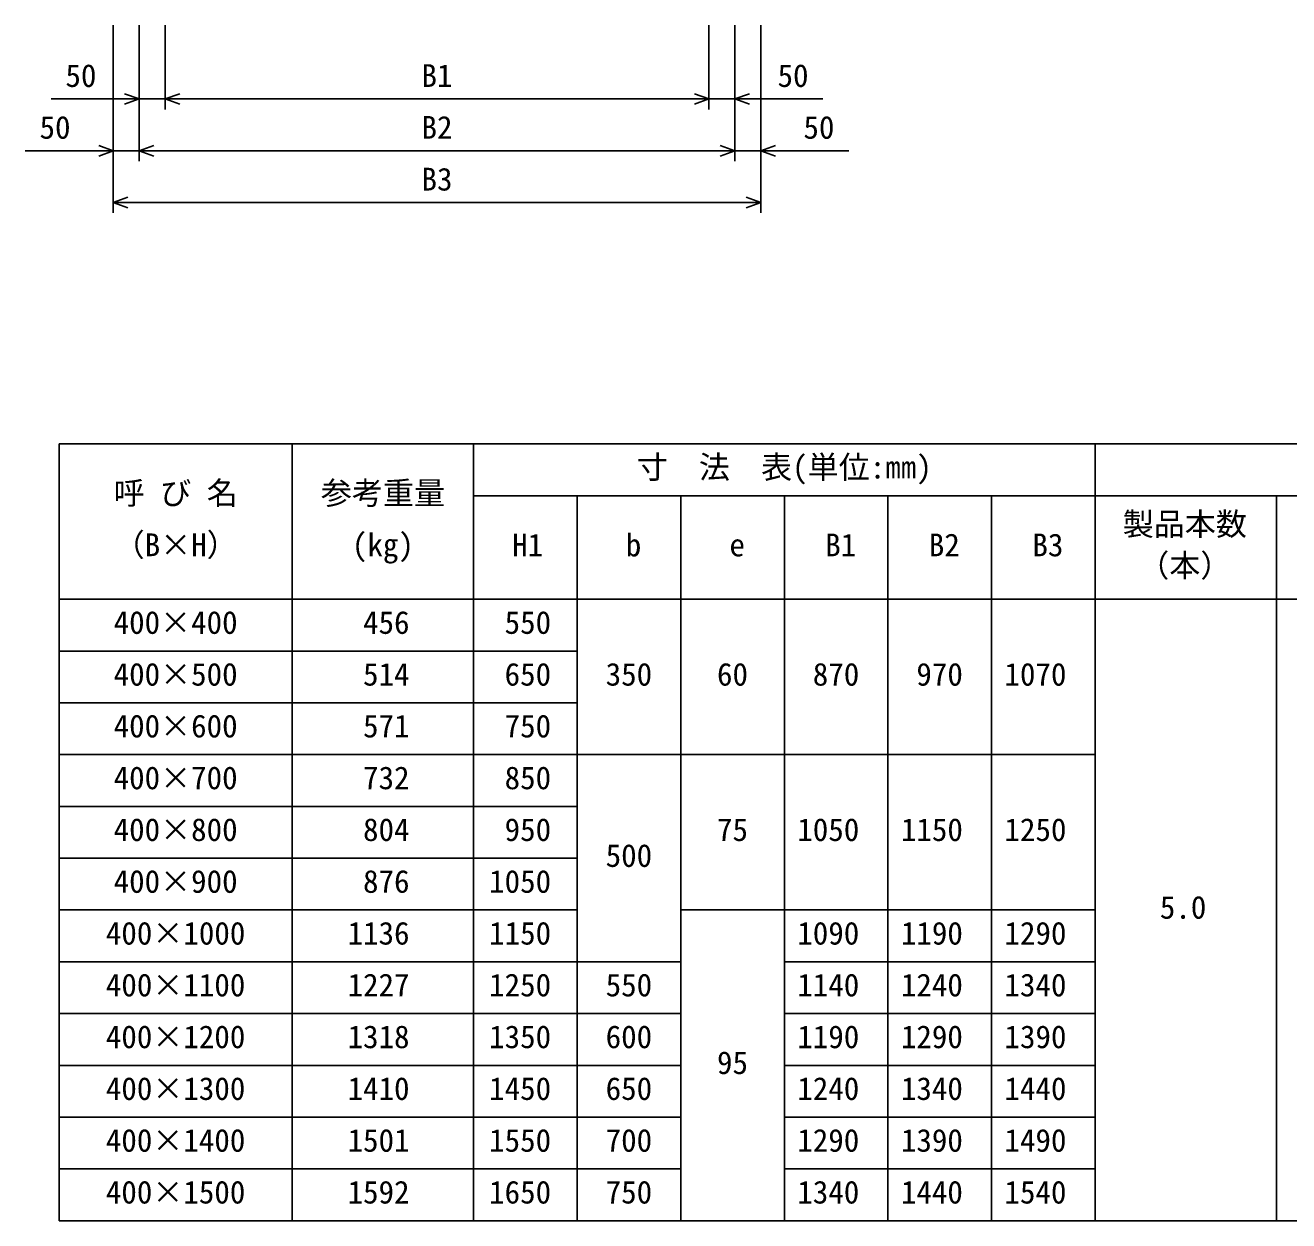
# Model space of a CAD drawing. Units: millimetres, scale not verified. Extents: x -16800 to 16800, y -5940 to 5940.
# Drawn here: x -13108 to -10669, y 273 to 2581 of the extents above; entities that cross this region are included whole.
import ezdxf
from ezdxf.enums import TextEntityAlignment as Align

# ---------------------------------------------------------------- set-up
doc = ezdxf.new("R2010")
doc.units = ezdxf.units.MM
doc.header["$LTSCALE"] = 20
for name, color, linetype, lineweight in [('0-0_DIM', 7, 'Continuous', 25), ('0-3_HYO', 3, 'Continuous', 25), ('0-4_HYO2', 4, 'Continuous', 25), ('0-6_TXT', 7, 'Continuous', 25)]:
    doc.layers.add(name, color=color, linetype=linetype, lineweight=lineweight)
doc.styles.add('ＭＳ ゴシック', font='')
doc.styles.get('ＭＳ ゴシック').set_extended_font_data('MS Gothic')

msp = doc.modelspace()

# ---------------------------------------------------------------- linework, layer by layer
at = {"layer": '0-0_DIM'}
for p, q in [((-12938.26, 2218.62), (-12938.26, 2580.96)), ((-12888.26, 2318.62), (-12888.26, 2580.96)), ((-12838.27, 2418.62), (-12838.27, 2580.96)), ((-11788.26, 2418.62), (-11788.26, 2580.96)), ((-11738.26, 2318.62), (-11738.26, 2580.96)), ((-11688.26, 2218.62), (-11688.26, 2580.96)), ((-13058.27, 2438.62), (-12838.27, 2438.62)), ((-12838.27, 2438.62), (-11788.26, 2438.62)), ((-11568.26, 2438.62), (-11788.26, 2438.62)), ((-13108.27, 2338.62), (-12888.27, 2338.62)), ((-12888.27, 2338.62), (-11738.26, 2338.62)), ((-11518.26, 2338.62), (-11738.26, 2338.62)), ((-12938.27, 2238.62), (-11688.26, 2238.62))]:
    msp.add_line(p, q, dxfattribs=at)
for points in [[(-12916.46, 2448.88), (-12888.27, 2438.62), (-12916.46, 2428.36)], [(-12810.07, 2428.36), (-12838.27, 2438.62), (-12810.07, 2448.88)], [(-11816.46, 2448.88), (-11788.26, 2438.62), (-11816.46, 2428.36)], [(-11710.07, 2448.88), (-11738.26, 2438.62), (-11710.07, 2428.36)], [(-12966.46, 2348.88), (-12938.27, 2338.62), (-12966.46, 2328.36)], [(-12860.07, 2328.36), (-12888.27, 2338.62), (-12860.07, 2348.88)], [(-11766.46, 2348.88), (-11738.26, 2338.62), (-11766.46, 2328.36)], [(-11660.07, 2348.88), (-11688.26, 2338.62), (-11660.07, 2328.36)], [(-12910.07, 2228.36), (-12938.27, 2238.62), (-12910.07, 2248.88)], [(-11716.46, 2248.88), (-11688.26, 2238.62), (-11716.46, 2228.36)]]:
    msp.add_lwpolyline(points, dxfattribs=at)
at = {"layer": '0-3_HYO'}
for p, q in [((-13042.7, 1772.63), (-13042.7, 272.63)), ((-13042.7, 1772.63), (-9292.7, 1772.63)), ((-12592.7, 1772.63), (-12592.7, 272.63)), ((-12242.7, 1772.63), (-12242.7, 272.63)), ((-11042.7, 1772.63), (-11042.7, 272.63)), ((-12242.7, 1672.63), (-9292.7, 1672.63)), ((-12042.7, 1672.63), (-12042.7, 272.63)), ((-11842.7, 1672.63), (-11842.7, 272.63)), ((-11642.7, 1672.63), (-11642.7, 272.63)), ((-11442.7, 1672.63), (-11442.7, 272.63)), ((-11242.7, 1672.63), (-11242.7, 272.63)), ((-10692.7, 1672.63), (-10692.7, 272.63)), ((-13042.7, 1472.63), (-9292.7, 1472.63)), ((-13042.7, 272.63), (-9292.7, 272.63))]:
    msp.add_line(p, q, dxfattribs=at)
at = {"layer": '0-4_HYO2'}
for p, q in [((-13042.7, 1372.63), (-12042.7, 1372.63)), ((-13042.7, 1272.63), (-12042.7, 1272.63)), ((-13042.7, 1172.63), (-11042.7, 1172.63)), ((-13042.7, 1072.63), (-12042.7, 1072.63)), ((-13042.7, 972.63), (-12042.7, 972.63)), ((-13042.7, 872.63), (-12042.7, 872.63)), ((-11842.7, 872.63), (-11042.7, 872.63)), ((-13042.7, 772.63), (-11842.7, 772.63)), ((-11642.7, 772.63), (-11042.7, 772.63)), ((-13042.7, 672.63), (-11842.7, 672.63)), ((-11642.7, 672.63), (-11042.7, 672.63)), ((-13042.7, 572.63), (-11842.7, 572.63)), ((-11642.7, 572.63), (-11042.7, 572.63)), ((-13042.7, 472.63), (-11842.7, 472.63)), ((-11642.7, 472.63), (-11042.7, 472.63)), ((-13042.7, 372.63), (-11842.7, 372.63)), ((-11642.7, 372.63), (-11042.7, 372.63))]:
    msp.add_line(p, q, dxfattribs=at)

# ---------------------------------------------------------------- texts
at = {"layer": '0-0_DIM', "style": 'ＭＳ ゴシック'}
for s, p in [('50', (-13030.71, 2448.62)), ('B1', (-12343.27, 2448.62)), ('50', (-11655.82, 2448.62)), ('50', (-13080.71, 2348.62)), ('B2', (-12343.27, 2348.62)), ('50', (-11605.82, 2348.62)), ('B3', (-12343.27, 2248.62))]:
    msp.add_text(s, height=43.99, dxfattribs=at).set_placement(p, align=Align.BOTTOM_LEFT)
at = {"layer": '0-6_TXT', "style": 'ＭＳ ゴシック'}
for s, p in [('寸\u3000法\u3000表(単位:㎜)', (-11927.7, 1692.63)), ('呼 び 名', (-12937.7, 1642.63)), ('参考重量', (-12537.7, 1642.63)), ('製品本数', (-10989.5, 1582.63)), ('（B×H）', (-12937.7, 1542.63)), ('(kg)', (-12477.7, 1542.63)), ('H1', (-12168.21, 1542.32)), ('b', (-11948.72, 1542.32)), ('e', (-11748.72, 1542.32)), ('B1', (-11563.72, 1542.32)), ('B2', (-11363.72, 1542.32)), ('B3', (-11163.72, 1542.32)), ('（本）', (-10959.5, 1502.63)), ('400×400', (-12937.7, 1392.63)), (' 456', (-12486.04, 1392.63)), (' 550', (-12212.7, 1392.63)), ('400×500', (-12937.7, 1292.63)), (' 514', (-12486.04, 1292.63)), (' 650', (-12212.7, 1292.63)), ('350', (-11987.7, 1292.63)), ('60', (-11772.7, 1292.63)), (' 870', (-11617.7, 1292.63)), (' 970', (-11417.7, 1292.63)), ('1070', (-11217.7, 1292.63)), ('400×600', (-12937.7, 1192.63)), (' 571', (-12486.04, 1192.63)), (' 750', (-12212.7, 1192.63)), ('400×700', (-12937.7, 1092.63)), (' 732', (-12486.04, 1092.63)), (' 850', (-12212.7, 1092.63)), ('400×800', (-12937.7, 992.63)), (' 804', (-12486.04, 992.63)), (' 950', (-12212.7, 992.63)), ('1050', (-11617.7, 992.63)), ('1150', (-11417.7, 992.63)), ('1250', (-11217.7, 992.63)), ('75', (-11772.7, 992.63)), ('500', (-11987.7, 942.63)), ('400×900', (-12937.7, 892.63)), (' 876', (-12486.04, 892.63)), ('1050', (-12212.7, 892.63)), ('5.0', (-10917.7, 842.63)), ('400×1000', (-12952.7, 792.63)), ('1136', (-12486.04, 792.63)), ('1150', (-12212.7, 792.63)), ('1090', (-11617.7, 792.63)), ('1190', (-11417.7, 792.63)), ('1290', (-11217.7, 792.63)), ('400×1100', (-12952.7, 692.63)), ('1227', (-12486.04, 692.63)), ('1250', (-12212.7, 692.63)), ('550', (-11987.7, 692.63)), ('1140', (-11617.7, 692.63)), ('1240', (-11417.7, 692.63)), ('1340', (-11217.7, 692.63)), ('400×1200', (-12952.7, 592.63)), ('1318', (-12486.04, 592.63)), ('1350', (-12212.7, 592.63)), ('600', (-11987.7, 592.63)), ('1190', (-11617.7, 592.63)), ('1290', (-11417.7, 592.63)), ('1390', (-11217.7, 592.63)), ('95', (-11772.7, 542.63)), ('400×1300', (-12952.7, 492.63)), ('1410', (-12486.04, 492.63)), ('1450', (-12212.7, 492.63)), ('650', (-11987.7, 492.63)), ('1240', (-11617.7, 492.63)), ('1340', (-11417.7, 492.63)), ('1440', (-11217.7, 492.63)), ('400×1400', (-12952.7, 392.63)), ('1501', (-12486.04, 392.63)), ('1550', (-12212.7, 392.63)), ('700', (-11987.7, 392.63)), ('1290', (-11617.7, 392.63)), ('1390', (-11417.7, 392.63)), ('1490', (-11217.7, 392.63)), ('400×1500', (-12952.7, 292.63)), ('1592', (-12486.04, 292.63)), ('1650', (-12212.7, 292.63)), ('750', (-11987.7, 292.63)), ('1340', (-11617.7, 292.63)), ('1440', (-11417.7, 292.63)), ('1540', (-11217.7, 292.63))]:
    msp.add_text(s, height=43.99, dxfattribs=at).set_placement(p, align=Align.BOTTOM_LEFT)

doc.saveas('drawing.dxf')
